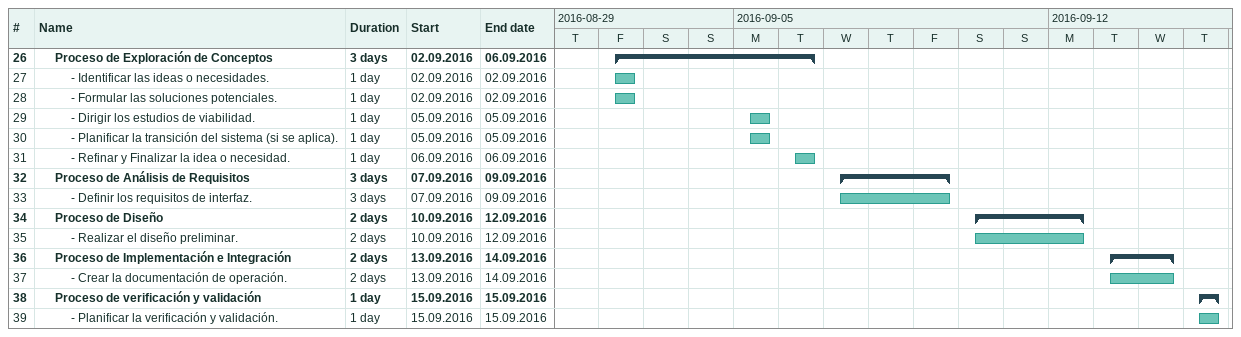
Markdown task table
| ID | Level | Task | Duration | Start | Finish |
|---|---|---|---|---|---|
| 26 | 2 | **Proceso de Exploración de Conceptos** | 3d | 2016-09-02 | 2016-09-06 |
| 27 | 3 | - Identificar las ideas o necesidades. | 1d | 2016-09-02 | 2016-09-02 |
| 28 | 3 | - Formular las soluciones potenciales. | 1d | 2016-09-02 | 2016-09-02 |
| 29 | 3 | - Dirigir los estudios de viabilidad. | 1d | 2016-09-05 | 2016-09-05 |
| 30 | 3 | - Planificar la transición del sistema (si se aplica). | 1d | 2016-09-05 | 2016-09-05 |
| 31 | 3 | - Refinar y Finalizar la idea o necesidad. | 1d | 2016-09-06 | 2016-09-06 |
| 32 | 2 | **Proceso de Análisis de Requisitos** | 3d | 2016-09-07 | 2016-09-09 |
| 33 | 3 | - Definir los requisitos de interfaz. | 3d | 2016-09-07 | 2016-09-09 |
| 34 | 2 | **Proceso de Diseño** | 2d | 2016-09-10 | 2016-09-12 |
| 35 | 3 | - Realizar el diseño preliminar. | 2d | 2016-09-10 | 2016-09-12 |
| 36 | 2 | **Proceso de Implementación e Integración** | 2d | 2016-09-13 | 2016-09-14 |
| 37 | 3 | - Crear la documentación de operación. | 2d | 2016-09-13 | 2016-09-14 |
| 38 | 2 | **Proceso de verificación y validación** | 1d | 2016-09-15 | 2016-09-15 |
| 39 | 3 | - Planificar la verificación y validación. | 1d | 2016-09-15 | 2016-09-15 |
